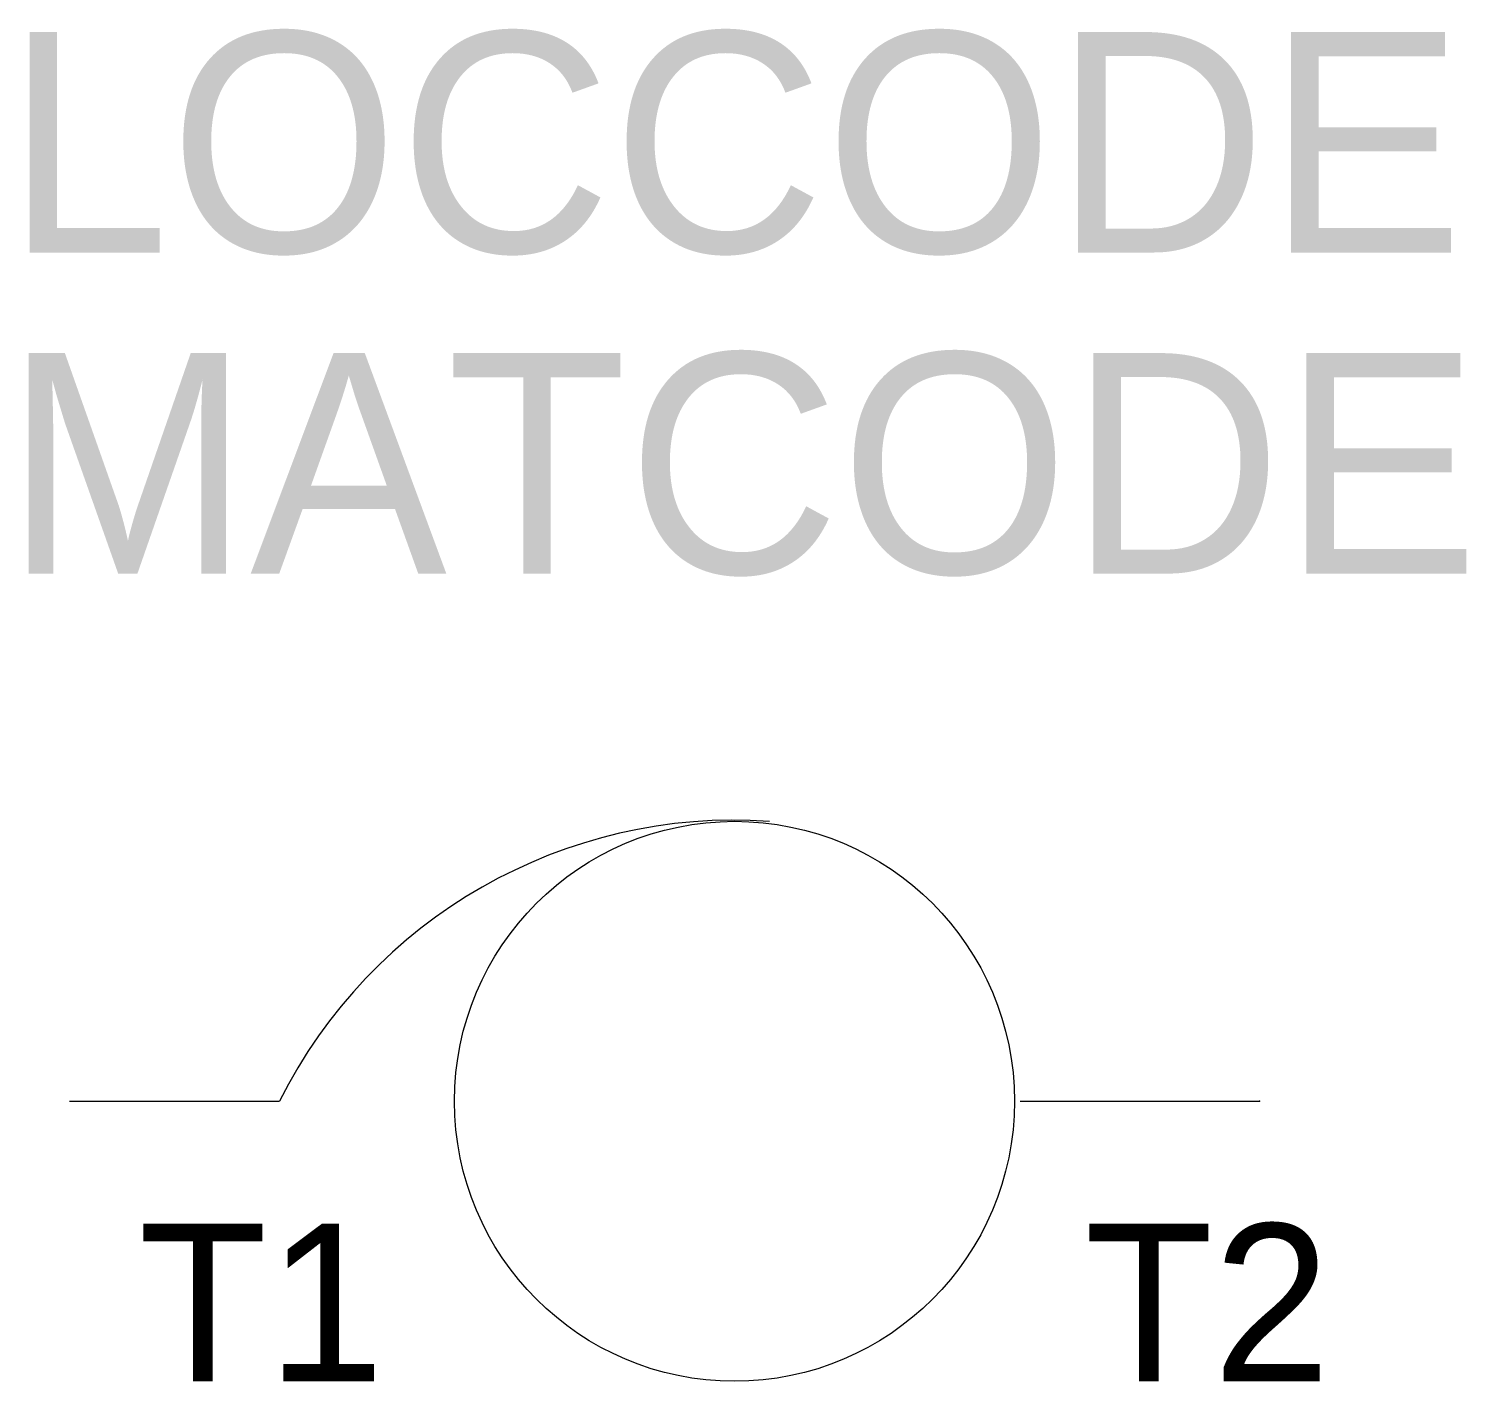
# Model space of a CAD drawing. Extents: x -10.1 to 10.5, y -4 to 15.3.
import ezdxf
from ezdxf.enums import TextEntityAlignment as Align

# ---------------------------------------------------------------- set-up
doc = ezdxf.new("R2010")
doc.units = 0
doc.layers.get('0').update_dxf_attribs({"linetype": 'CONTINUOUS'})
doc.layers.add('C', color=6, linetype='CONTINUOUS')
doc.layers.add('T2', color=1, linetype='CONTINUOUS')

msp = doc.modelspace()

# ---------------------------------------------------------------- linework, layer by layer
at = {"color": 0}
for p, q in [((-9.5, 0), (-6.5, 0)), ((4.083, 0), (7.5, 0))]:
    msp.add_line(p, q, dxfattribs=at)
at = {"color": 0, "linetype": 'CONTINUOUS'}
msp.add_circle((0, 0), 4, dxfattribs=at)
msp.add_arc((0, -3.25), 7.267, 86.0548, 153.4349, dxfattribs=at)
at = {"layer": 'C', "color": 0, "linetype": 'CONTINUOUS'}
msp.add_point((7.5, 0), dxfattribs=at)

# ---------------------------------------------------------------- texts
at = {"color": 0, "linetype": 'CONTINUOUS'}
for tag, p in [('LOCCODE', (0, 12.127)), ('MATCODE', (0.104, 7.54))]:
    msp.add_attdef(tag, text='', height=3.15, dxfattribs=at).set_placement(p, align=Align.CENTER)
at = {"layer": 'T2', "color": 0, "linetype": 'CONTINUOUS'}
msp.add_attdef('T1', text='', height=2.25, dxfattribs=at).set_placement((-5, -4), align=Align.RIGHT)
msp.add_attdef('T2', (5, -4), '', height=2.25, dxfattribs=at)

doc.saveas('drawing.dxf')
